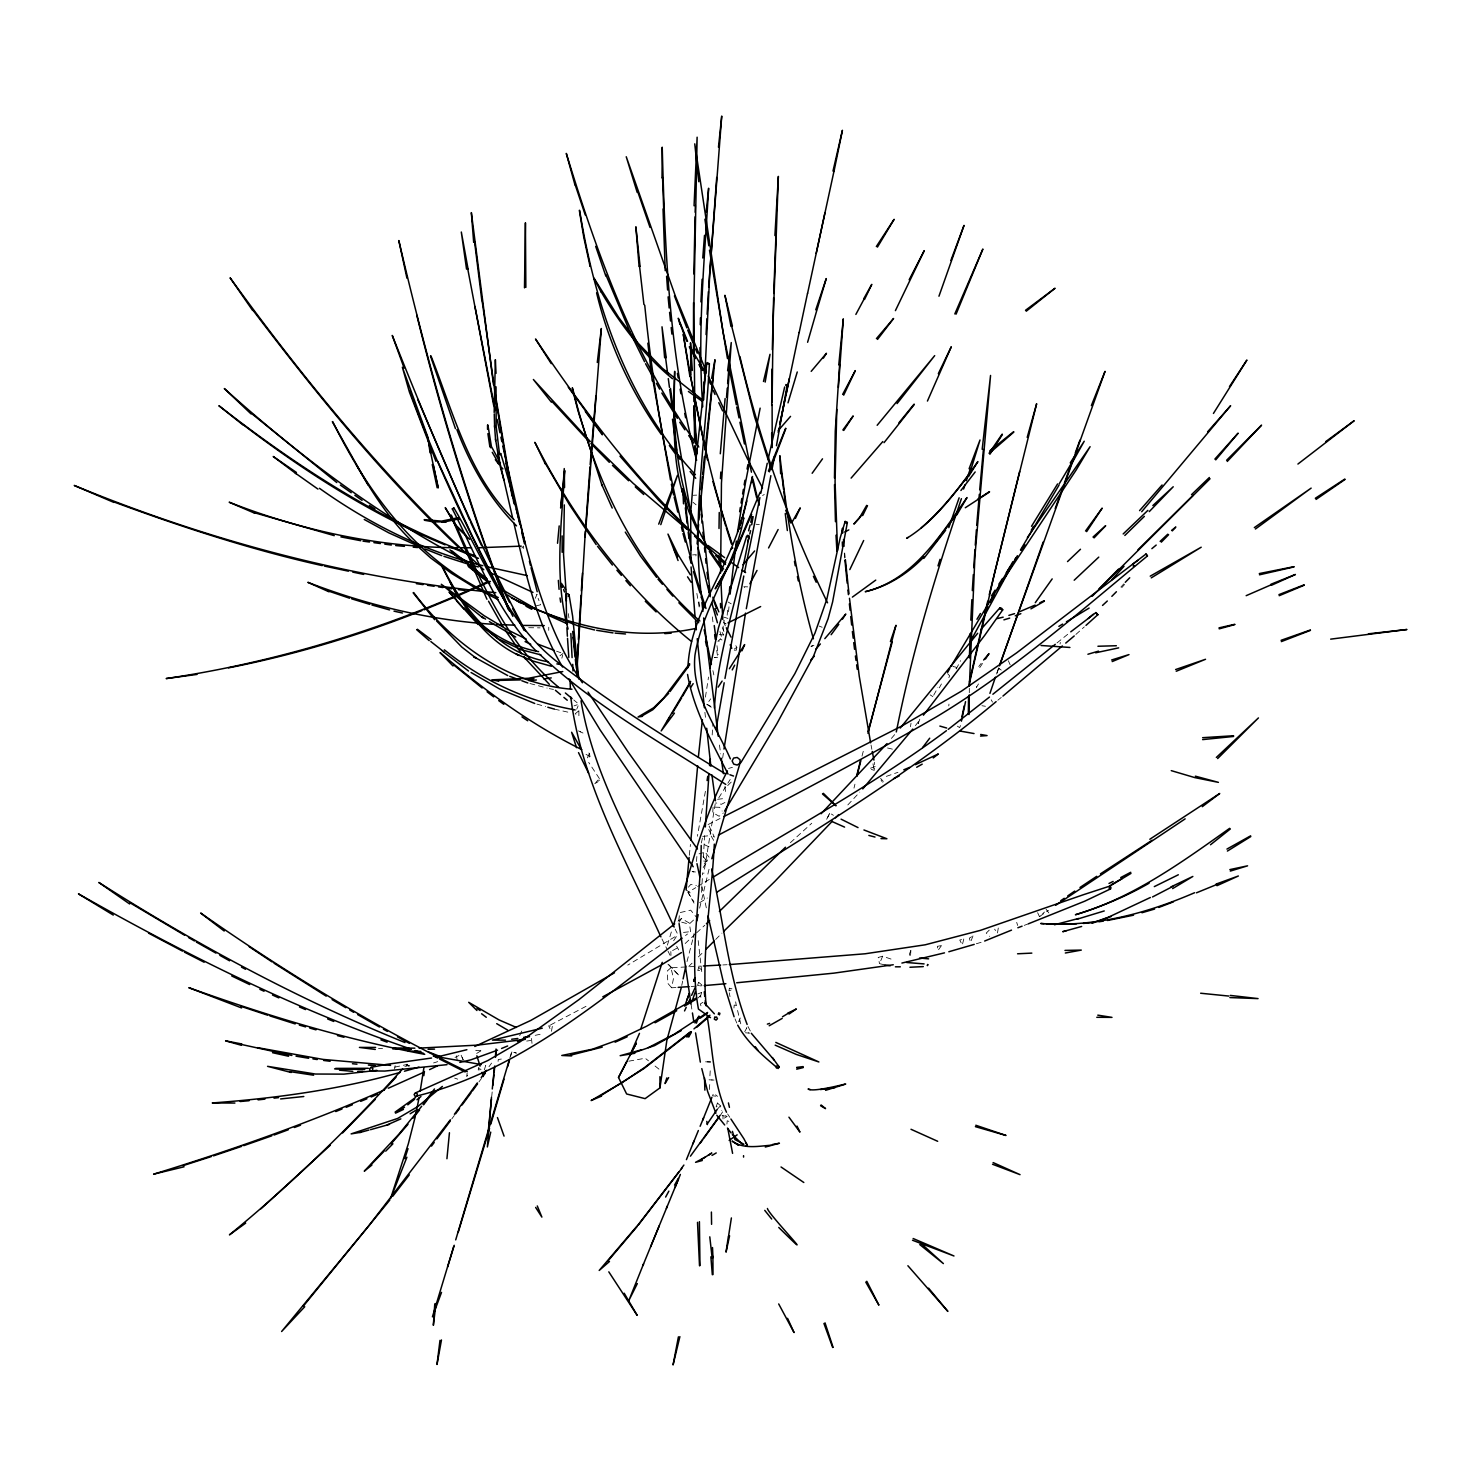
<?xml version="1.0" encoding="UTF-8"?>
<svg xmlns="http://www.w3.org/2000/svg" width="1481" height="1481" viewBox="0 0 1481 1481"><rect width="100%" height="100%" fill="white"/><g stroke="black" fill="none" stroke-linecap="round" stroke-linejoin="round"><path stroke-width="0.75" stroke-dasharray="5 3.75" d="M578.904 710.713L578.886 715.989L575.202 713.786L578.904 710.713L574.702 709.843M969.296 692.719L969.333 688.35M548.729 630.369L548.766 627.222M703.438 857.555L704.53 835.654M701.568 892.321L702.623 872.79M713.064 807.089L712.75 812.643L719.155 816.272L723.394 812.958M709.917 1075.835L710.325 1068.986M712.176 734.965L712.935 723.894M696.496 861.479L696.903 856.166M733.965 1007.987L734.187 1005.136L738.279 1005.506M728.522 611.783L729.133 605.155M709.288 1089.553L709.899 1082.759M727.171 615.226L727.782 608.635M726.912 1124.042L727.227 1120.784L731.059 1122.191M491.692 1096.921L492.247 1091.127M948.784 705.919L948.969 704.086M689.331 855.296L690.442 844.429M498.079 1061.359L498.264 1059.489L501.985 1058.971M467.144 1072.947L466.774 1076.428L469.218 1072.596M1048.844 912.944L1046.104 909.297M705.437 697.107L708.51 677.039M715.212 803.794L703.771 873.605M736.835 647.364L736.427 650.159L732.577 650.178L736.835 647.364L734.817 644.105M722.635 758.179L723.654 751.348M394.575 1069.134L395.112 1065.672M705.4 791.28L697.403 836.247M998.287 928.013L997.416 933.345L994.64 929.161M910.445 726.708L911.037 723.209M675.965 987.512L671.634 987.808L673.522 978.238L670.893 967.796L701.216 966.093M702.401 838.098L701.328 843.244L708.621 846.669L711.583 844.3M681.741 985.439L682.648 981.107M693.127 937.714L694.052 933.53M699.643 908.149L709.047 869.236M1060.007 644.031L1060.377 642.439M561.873 658.193L562.65 655.065M853.982 788.133L854.944 784.19M919.812 719.174L918.22 723.58L919.275 720.655M875.178 766.547L869.125 768.695L874.234 770.361L874.345 762.234M686.999 961.595L692.682 939.824M861.998 756.143L863.627 749.941M509.871 1057.915L511.685 1051.677L516.406 1053.102L511.685 1051.677M510.704 1056.083L511.908 1051.88M667.394 945.137L671.856 930.235M406.534 1065.839L407.034 1064.154L409.441 1067.079M484.287 1069.985L485.749 1065.302L483.084 1066.264M695.829 555.893L696.255 554.653L692.479 554.912M996.88 672.985L998.324 668.857M996.694 674.04L998.842 667.875M948.858 677.706L949.617 675.78L947.47 673.466M960.503 725.542L959.651 727.634L956.578 725.653M884.935 964.89L879.51 963.668L882.639 956.226L892.488 959.558M576.72 709.177L578.127 705.845M519.701 1035.645L522.182 1030.073L521.09 1031.868M535.215 598.343L537.103 594.251L535.289 595.806M589.475 753.348L586.883 758.772L589.956 756.421L589.475 753.348L585.606 751.478M740.296 1018.002L738.612 1021.575L743.147 1021.298M826.657 819.271L829.841 813.088L833.433 815.328M827.453 817.716L829.841 813.088M956.374 668.783L956.115 667.135L952.857 666.543L956.374 668.783L960.54 660.674M939.343 687.832L941.416 683.963M933.696 695.218L937.899 687.536M744.721 1031.683L746.868 1027.758L743.758 1029.165M978.478 683.944L976.442 687.499L976.331 685M679.038 922.404L681.408 918.535L689.313 923.033L690.627 931.623L685.518 935.529M718.748 797.907L725.56 786.874M727.856 783.171L730.207 779.469M720.451 1115.249L722.58 1111.879M703.216 867.551L707.066 861.498L702.957 856.166M673.633 940.768L677.039 935.511L627.777 965.112M979.756 667.616L983.18 662.451M1037.626 912.666L1039.458 916.628L1044.494 912.037M711.232 707.252L706.807 704.253L710.713 698.828M488.989 1066.727L491.581 1063.117M478.9 1081.982L481.51 1078.372M451.742 1118.988L454.315 1115.489M978.756 666.561L981.2 663.284M915.425 725.616L920.738 718.674M521.886 548.026L523.459 546.026L523.663 549.784M688.406 887.193L690.683 884.49L696.403 885.397M891.395 738.427L895.82 733.243M595.788 782.523L597.824 780.191L600.657 780.172L594.77 783.69M1121.765 587.642L1124.634 584.421M717.193 1109.417L720.025 1106.251L721.765 1110.528M1120.895 587.031L1123.82 583.866M704.253 863.645L709.621 857.906L705.16 852.167L699.069 853.834M847.817 804.942L859.776 792.113M698.18 997.972L700.439 995.584L701.753 999.805M715.693 939.472L721.969 933.104M688.832 966.334L692.016 963.205M698.347 956.911L703.123 952.209M727.671 785.596L731.484 781.838M989.289 930.087L986.253 933.086L989.752 936.362M685.166 943.527L694.941 934.381M693.534 920.053L689.091 924.2L678.705 921.349L679.668 912.666L690.683 910.149L696.496 917.294M696.588 932.863L704.771 925.255M790.391 842.689L811.755 823.232M1075.891 634.442L1084.314 626.87M670.893 967.796L667.357 970.888L667.82 983.31L671.634 987.808M822.177 627.278L819.16 626.074M997.824 700.254L1001.249 697.458M1056.99 642.939L1069.041 633.22M678.057 921.201L681.408 918.535M559.929 655.787L563.021 653.491M1039.458 916.628L1048.437 910.352M702.883 1002.304L700.346 1003.97L701.05 1006.099M762.585 495.506L764.289 494.469M724.394 1118.099L727.134 1116.433L722.95 1114.675L723.024 1118.951M699.606 902.707L707.326 898.004M694.034 903.114L688.017 892.358L695.737 887.674M697.662 886.508L709.269 879.473M672.596 950.561L679.631 946.674M585.995 1006.34L547.97 1026.277M717.674 657.268L714.286 657.527L717.674 657.268L716.452 648.252M724.931 802.48L721.395 804.294L715.749 802.869M708.085 824.565L720.025 818.512M455 1057.434L458.906 1055.546M1024.204 925.384L1028.425 923.792M886.323 776.377L897.949 772.323M573.999 705.9L577.22 704.752M433.563 1062.932L437.728 1061.636M813.921 645.42L810.959 646.327L815.198 645.235M976.312 943.767L982.606 941.86M882.639 956.226L878.196 957.467L879.51 963.668M728.559 768.435L732.41 767.362M536.381 605.803L540.602 604.785L538.103 598.305M394.761 1067.135L407.405 1064.395M404.868 1066.394L411.218 1065.043M535.215 1035.33L540.75 1034.164M628.833 1061.174L645.216 1058.23L648.493 1060.822M526.662 1041.069L530.809 1040.477M717.563 799.296L724.32 798.518M683.519 932.419L690.627 931.623M702.753 836.376L710.917 835.562L714.545 841.93M691.201 986.476L702.068 985.735M722.821 964.946L727.134 964.705M693.219 495.283L696.644 495.117M714.027 1080.075L708.473 1079.779L712.176 1079.982M528.698 627.703L540.084 627.87M715.249 807.164L719.636 807.312L722.136 811.07M378.488 1048.344L382.561 1048.529M747.664 586.865L743.869 586.698L746.776 589.531M719.229 634.627L723.672 634.942L723.135 626.056M745.387 1032.775L749.405 1033.146L745.869 1031.591M756.088 524.255L759.29 524.589M715.878 1096.162L712.528 1095.81L713.583 1093.182L717.545 1096.347M695.422 871.994L692.127 871.587L696.274 872.457M703.679 860.998L707.066 861.498M981.959 705.715L985.439 706.289M549.284 688.646L553.487 689.424M722.062 1115.563L725.32 1116.156M554.375 709.103L568.945 712.38M887.545 747.979L892.802 749.238L891.081 747.701M529.957 683.519L547.137 688.073M536.918 704.104L545.637 706.604M578.479 730.892L583.495 733.28L580.163 731.688M723.802 617.133L727.93 618.41M454.667 1078.112L457.703 1079.149M556.56 651.214L560.873 652.732M585.995 754.384L589.956 756.421M706.807 704.253L710.861 706.344M728.208 602.064L731.225 603.859M930.142 694.848L932.808 696.607M686.11 889.896L692.849 894.746M1001.249 670.115L998.361 667.987L1000.712 670.597M693.052 502.318L696.07 504.799M655.046 1066.024L659.952 1069.93M573.795 699.976L577.146 702.79M669.005 964.872L679.316 975.757L665.71 961.872M1010.172 664.821L1008.357 660.767M880.584 778.34L883.176 781.32L882.232 783.579L881.121 780.08M599.398 778.58L588.697 762.382M709.103 826.046L714.434 837.154L711.695 835.34L708.733 829.49M688.017 892.358L693.886 901.744M727.597 1113.934L729.818 1117.322M722.117 632.406L723.672 634.942M676.65 946.229L678.668 949.858M991.196 699.791L992.474 702.124M748.016 1026.555L750.774 1031.905M675.151 929.105L677.187 933.178M661.951 938.954L667.005 949.154M668.024 951.191L670.041 955.264M723.431 622.001L725.357 625.889M735.002 1018.872L736.816 1023.056M722.265 627.518L723.931 631.535M1016.688 922.385L1017.669 925.477M719.951 631.572L721.858 638.163M740.741 1023.815L737.519 1010.227M712.898 670.634L713.861 674.91M701.716 885.823L706.733 909.834M871.032 745.036L871.865 749.349M872.975 763.807L874.234 770.361M729.3 992.825L730.003 996.639M698.976 601.878L699.754 606.155M698.273 602.064L699.421 608.561M735.668 1001.841L736.242 1005.284M696.866 593.4L697.921 599.898M691.035 1004.137L692.108 1010.764M456.481 1055.805L457.296 1060.97M719.451 745.036L720.692 753.885M716.971 645.679L718.174 654.621M701.735 971.61L698.088 939.787M568.371 613.652L568.926 617.873M712.324 616.892L713.157 623.52M724.894 786.541L725.931 795.149M704.9 712.305L705.659 719.137M844.688 552.968L845.151 557.504M531.494 1038.422L532.086 1044.216M844.3 553.431L844.744 558.004M670.837 951.543L670.986 955.375M910.871 950.358L910.463 957.17L909.353 954.245L910.871 950.358M729.355 988.216L728.948 990.9L733.299 989.141L729.355 988.216M478.585 1067.838L478.215 1069.948L482.306 1069.467L478.585 1067.838M552.32 1026.389L551.413 1031.683L548.673 1025.778L552.32 1026.389M963.779 938.991L962.298 945.082L959.762 940.065L963.779 938.991M701.661 992.455L700.346 996.806L697.551 994.029L701.661 992.455M717.433 1103.03L716.138 1106.881L720.84 1106.066L717.433 1103.03M698.643 982.273L697.532 985.42L702.29 985.328L698.643 982.273M698.791 967.519L697.736 970.388L702.346 970.499L698.791 967.519M972.961 935.918L970.573 942.305L969.352 938.158L972.961 935.918M941.472 945.6L937.899 950.58L937.417 946.322L941.472 945.6M720.358 638.94L717.859 641.31L722.487 640.366L720.358 638.94M480.899 1050.807L476.234 1053.713L475.827 1050.288L480.899 1050.807M710.565 1061.97L704.567 1061.784L710.565 1061.97M725.949 623.927L724.265 622.872L723.913 620.169L725.949 623.927M463.146 1059.785L460.869 1054.62L463.146 1059.785"/><path stroke-width="1.5" d="M630.684 1053.917L636.33 1043.124L618.503 1077.446L626.63 1093.978L645.105 1098.643L659.934 1087.906L659.952 1076.668M562.132 552.302L562.151 535.9M772.101 404.406L772.23 447.632M723.617 569.093C677.391 513.777 671.948 440.172 674.688 371.324L673.929 410.866M524.496 287.851L525.422 222.798L525.848 287.388M772.101 402.11L773.138 321.377L778.358 176.387L774.915 235.553M704.512 1077.89L704.882 1090.127M771.712 405.424L772.027 369.102M834.469 478.03L835.265 431.23L839.634 364.233M490.729 1132.132L487.36 1146.96L491.47 1097.273M693.552 302.661L693.478 349.923M765.307 1147.034L779.432 1143.239L772.619 1144.443M776.377 1067.986L776.396 1066.153L778.154 1065.58L779.191 1067.042L778.117 1068.523C763.289 1056.157 747.127 1042.402 737.705 1025.148M968.333 714.027L968.555 696.422M969.037 714.545L969.259 694.904M719.007 528.495L719.248 512.482M694.071 205.785L697.125 137.196L693.793 309.714L695.163 441.505M772.323 349.757L773.619 297.811M1210.495 844.762L1230.322 828.971L1229.6 828.36C1181.523 862.442 1132.743 898.004 1075.41 914.74C1100.994 906.798 1125.875 896.56 1149.108 883.194M693.849 273.985L695.089 216.8M969.389 686.092L974.942 555.93L990.548 375.452L982.181 449.298M564.317 504.891L563.539 554.412L566.538 598.287M695.2 212.301L695.348 205.544M1213.439 413.44L1246.909 360.05L1229.471 386.615M496.024 373.379L495.357 359.679L494.173 412.477M832.692 1347.506L823.936 1323.477M291.22 1072.503L267.561 1066.339L315.453 1074.04L343.87 1074.132L376.896 1070.356M700.254 324.672L700.457 317.841M1330.678 639.144L1406.95 629.499L1368.444 633.812M914.018 404.202L898.874 422.863M703.642 399.944L709.825 272.097L721.728 116.055L718.47 147.211M773.748 293.46L775.933 235.701M703.827 386.319L703.975 382.005M704.29 373.36L704.53 366.862M969.37 657.897L970.277 633.553M113.278 915.073L78.474 893.876C185.051 954.134 294.978 1009.302 410.978 1049.085M776.47 445.688L787.133 385.449L785.948 384.542M836.802 409.385L835.062 481.658L837.561 550.303M690.979 562.65L690.664 513.148L692.793 487.434L706.733 363.752L707.159 362.567L709.38 363.752C705.493 441.819 691.553 519.683 701.642 597.954M701.216 845.466C700.661 899.782 688.776 955.356 698.44 1009.079L710.51 1017.632M1254.333 527.606L1311.148 488.119L1255.407 529.013M700.939 301.883L702.087 279.317M687.925 667.672C690.035 613.153 728.837 569.241 742.074 517.387L743.758 518.128C734.835 566.538 702.716 606.858 694.959 655.287C691.016 693.515 715.897 725.505 730.355 758.883M970.833 620.169L971.869 599.675M442.412 566.26C462.239 607.432 497.542 653.38 548.47 661.822M563.039 487.508L564.242 468.57L564.557 487.545M706.067 334.632L706.881 318.804M707.122 314.287L708.399 291.664M576.794 668.357L578.127 643.92M576.794 673.133L585.328 531.494M706.252 211.894L708.621 188.235C704.623 258.138 697.792 328.116 702.216 398.204M720.469 478.641L720.84 472.05M417.161 1096.014L417.29 1093.848L415.402 1092.941L414.125 1094.533L415.198 1096.421C518.294 1071.281 599.601 1000.638 682.13 938.139M578.386 639.514L581.052 595.343M708.677 287.129L716.711 177.442M581.33 590.9L582.44 573.11M972.314 590.586L973.332 574.572M973.758 567.704L974.961 549.636M560.596 508.039L564.705 470.551C561.799 523.293 553.764 577.127 568.093 629.036M950.858 666.524L997.565 588.383L1076.002 470.236L1090.09 446.688L1027.407 537.492M435.988 1303.447L433.359 1325.291L434.785 1303.817M498.69 681.186L491.803 679.835L528.513 678.261L562.743 671.559M585.791 524.718L589.993 466.848M585.143 537.159L601.342 328.504L597.287 362.493M698.273 528.773L698.588 524.385M698.884 520.016L714.953 359.716L711.676 378.34M838.394 387.393L843.3 318.859L838.783 364.9M697.403 536.363L697.718 531.901M975.276 545.212L976.405 529.717M976.72 525.292L979.33 494.321M560.984 506.391L562.373 488.193M702.772 257.99L704.512 235.331M727.615 370.75L731.262 342.574L721.451 483.158L720.618 573.036M1013.559 431.749L989.845 450.816M590.16 464.645L595.862 396.13M697.125 543.916L697.829 535.326M726.523 397.315L727.264 388.133M727.634 383.542L728.745 369.769M495.524 1055.213L496.042 1049.011M697.662 765.714L690.886 840.079M698.366 757.05L702.401 719.655M495.524 1057.267L496.042 1051.121M725.116 398.537L720.303 453.76M979.7 489.896L983.403 449.409M698.865 516.24L699.439 509.594M699.828 505.169L700.606 496.32M980.533 736.076L987.068 735.576L980.681 734.465M129.625 903.965L98.857 882.472C196.158 944.304 298.033 999.231 404.979 1042.55M705.308 826.953L708.955 774.211M730.114 594.103L736.335 541.065M494.136 1072.688L494.747 1066.005M686.11 889.896L689.109 857.462M709.751 765.566L710.343 759.087M417.383 629.258L431.008 639.533M729.411 591.049L729.818 586.661M742.074 517.387L743.018 518.85L743.758 518.128M446.929 1158.734L449.446 1132.743M492.284 1088.979L494.321 1068.708M557.522 543.268L559.189 525.922M701.235 489.767L702.475 476.66M702.697 474.42L704.401 456.463M1172.619 888.6L1192.853 876.456L1170.99 886.897M491.47 1099.069L488.045 1133.335M705.049 449.872L712.898 378.321M714.434 708.159C717.804 649.196 739.648 593.529 749.09 535.789L747.387 535.363L746.517 536.659L718.452 627.87L709.899 668.153M714.323 844.151C711.676 897.856 701.402 952.357 706.141 1005.84M492.821 1085.332L493.914 1074.799M659.934 1087.906L666.876 1040.236L681.279 987.605M441.468 1339.953L437.006 1364.482L439.987 1340.379M1071.522 463.942L1084.222 441.227L1070.245 462.887M413.643 592.53C450.113 641.31 506.428 684.037 571.962 689.239M845.17 521.442L846.354 523.441L847.373 522.46L845.17 521.442L840.19 537.807L826.805 599.305L814.92 633.239L794.834 673.725L740.759 762.789M423.881 1067.801L420.16 1091.312M254.825 513.259L229.185 502.207C301.865 530.679 379.488 547.359 457.685 547.748M423.825 1075.65L424.436 1071.485M723.987 749.071L745.517 613.115M729.578 1235.802L726.042 1252.148L728.43 1236.043M375.304 1049.455L359.439 1047.419L375.619 1047.419M737.538 532.012L745.443 482.899L760.142 408.127M728.726 1235.024L731.392 1217.937M739.648 511.76L740.333 507.428M707.085 780.561L707.751 776.285M678.057 560.521L667.968 534.067L677.632 553.95L690.442 574.869M716.026 729.152L724.172 682.778M252.622 310.436L230.092 277.817C305.882 382.265 388.244 482.621 483.769 569.759M741.055 503.003L741.833 498.449M742.61 493.914L743.388 489.359M744.165 484.824L744.943 480.27M699.513 1265.755L697.514 1222.343M847.373 522.46L832.6 601.971L828.101 618.706L813.476 656.305L776.97 723.506L724.542 811.125M453.723 1246.428L432.433 1316.85L441.523 1292.376M751.682 524.829L753.144 516.573M746.313 608.691L770.842 475.679M709.51 765.436L710.343 760.901M765.159 382.098L770.009 354.311L763.474 381.469M751.57 482.547L752.478 476.512L742.777 515.943M843.689 395.149L855.296 370.62L842.633 394.427M772.045 469.255L774.47 456.407M747.072 469.051L747.924 464.553M724.968 678.483L743.795 576.016M679.89 1336.64L673.059 1364.945L678.428 1336.825M789.04 1014.059L796.352 1008.95L787.948 1013.078M1229.878 997.565L1258.054 998.601L1230.304 995.417M415.735 1114.619L419.012 1097.939M744.647 571.666L759.901 497.56M896.301 731.947C911.944 652.64 935.437 575.165 961.41 498.69M1270.939 584.255L1295.394 574.48L1271.401 585.31M779.821 423.918L784.782 400.166M778.173 432.322L779.062 428.046M779.95 423.751L799.129 332.447M785.708 395.816L789.354 378.451M961.41 721.191L965.538 701.661M760.827 493.247L767.251 463.22M683.111 978.941L685.851 965.945M961.965 716.674L964.298 705.715M969.129 684.666L994.825 572.11L1036.644 403.721L1027.203 437.376M799.185 332.54L807.552 293.182M833.988 171.389L842.411 130.291L832.988 171.093M969.352 682L987.697 601.267M807.589 293.368L824.954 212.746M768.176 458.962L784.671 386.948M833.988 171.222L816.198 253.399M328.93 591.789L307.863 582.329C367.603 605.396 430.545 620.502 494.543 624.39M696.81 920.941L698.18 914.647M1095.94 612.579L1097.773 614.763L1095.94 612.579L1070.763 631.832M775.174 1045.16L796.26 1054.398L818.882 1061.97L775.822 1042.402M296.163 473.753L273.207 456.481L296.441 472.476M956.819 514.888L967 497.56C940.509 535.326 913.277 579.96 865.237 591.697C887.971 586.42 908.297 573.369 924.255 556.523M795.39 518.443L800.24 507.89L792.354 521.627M415.217 1116.822L408.33 1143.795L390.595 1198.536L406.905 1157.216M785.856 428.509L769.324 471.865M989.252 594.677L1019.631 471.495M746.868 500.93L742.759 517.184M749.793 534.049L750.608 530.698M713.009 1274.549L712.898 1256.314M856.907 776.303L860.905 760.29M856.74 775.637L860.368 761.215M752.2 516.628L750.737 522.238M867.94 733.28L895.968 625.297L890.414 641.551M868.125 731.54L892.247 641.884M750.164 524.922L748.571 530.809M711.806 858.739L740.056 763.085L740.037 759.716L737.205 757.457L733.669 758.031L732.114 760.975L733.706 764.103L737.223 765.048L740.056 763.085M880.991 838.598L886.897 838.746L863.941 829.971M430.971 355.903L430.971 355.903C453.408 412.884 468.736 475.808 514.24 519.905M975.405 1126.652L1006.025 1135.464L975.794 1125.245M509.279 1060.007L455.704 1239.893M807.608 342.278L816.734 310.603M719.414 1014.911L719.896 1013.245M507.65 1066.579L509.483 1060.266M504.003 1079.168L490.822 1124.079M747.849 541.657L749.016 537.622M712.139 1257.906L709.788 1236.839M640.755 1029.036L662.248 962.354M489.545 1128.374L458.166 1232.451M1345.007 479.474L1316.035 499.43M816.994 309.77L826.25 278.576L815.753 309.844M788.003 402.851L797.259 371.972M447.632 1266.921L454.223 1245.28M361.29 1132.206L351.127 1133.891L397.63 1118.451L417.679 1106.64L442.375 1086.425M1028.425 923.792L1084.703 901.207L1110.528 888.915L1110.972 887.471L1109.898 886.082L1083.314 894.746L980.348 930.383L925.199 944.804L865.089 953.783L729.281 964.594M937.991 565.872L940.065 559.281M970.944 469.477L980.015 439.987L969.111 468.755M668.653 1077.631L665.043 1083.555L666.82 1077.927M673.17 926.143C689.646 873.809 701.975 819.974 727.449 770.916M404.757 1158.697L408.016 1148.645M658.712 524.144L677.446 475.382L660.785 524.644M740.167 525.607L741.463 521.664M241.403 1045.29L225.593 1040.847L241.829 1043.975M963.594 489.045L964.964 484.898M966.334 480.77L970.462 468.366M741.5 520.275L739.019 527.217L740.611 528.236L738.945 528.976M692.497 999.99L695.367 991.659M950.876 260.471L964.02 225.39L938.954 296.219M948.803 527.606L959.133 497.801M1002.396 434.507L989.882 454.278M989.937 693.386L995.417 677.206M999.768 664.71L1105.03 371.361L1091.367 405.59M999.545 665.821L1043.198 541.972M718.248 1014.337L718.822 1012.726M992.529 1164.251L1020.039 1174.655L993.14 1162.585M1171.267 770.638L1194.852 777.618L1218.4 782.357L1195.371 776.174M1055.213 508.52L1062.118 489.322M1064.432 482.917L1072.17 461.554M912.5 1240.245L953.986 1255.981L913.148 1238.523M679.946 324.32L678.279 318.23L687.554 341.352M685.555 1003.711L689.424 993.196L686.962 999.823M1075.28 453.001L1079.945 440.172M450.335 1119.803L368.75 1225.805L281.612 1331.512L304.734 1306.742M694.774 978.256L693.663 981.218L695.015 977.645M483.139 618.077L441.282 584.255L484.046 615.652L507.65 629.869L526.144 638.977M637.33 1283.564L628.907 1300.392L643.569 1263.885M768.417 471.051L785.615 428.305M760.16 492.21L730.725 561.762L715.23 588.827L730.263 563.65L751.645 514.37M113.889 502.429L74.235 485.453C208.765 540.732 350.83 578.793 495.802 592.678M1216.975 885.675L1238.375 875.993L1216.068 884.101M690.627 681.371L661.174 730.911L674.429 713.101M954.819 313.935L982.884 249.03L956.078 314.139M702.66 1120.247L711.917 1097.273M332.688 421.604L332.688 421.604C368.899 494.969 420.474 565.02 498.282 597.546M686.425 1159.642L693.978 1141.129M642.902 1265.533L659.23 1225.787M680.371 1174.452L666.413 1208.403M675.04 1187.521L678.52 1179.006M650.603 1246.78L667.357 1206.052M692.941 1143.739L698.366 1130.521M700.124 1126.282L703.623 1117.785M696.385 1023.13L698.958 1016.096L694.922 1022.927M938.325 373.693L951.283 346.776L927.439 401.055M741.962 650.825L744.665 644.587L729.374 668.727M629.74 1055.712L639.477 1033.368M421.696 1106.233L398.963 1134.131L364.27 1171.175L371.898 1165.066M687.999 1003.507L689.757 999.601M691.59 995.362L695.052 987.827M1096.792 1017.299L1111.99 1017.373L1097.791 1015.151M909.149 279.816L924.237 250.659L895.413 310.64M684.537 1010.931L686.203 1007.339M867.496 505.65L862.664 515.573M689.609 663.655L663.858 697.755L653.713 707.733L638.052 717.008L642.513 716.323M849.816 569.611L863.664 540.509M241.588 1007.932L188.828 987.679C265.858 1015.17 344.221 1039.273 424.732 1054.342M551.321 402.11L533.382 379.488L590.308 441.542M864.515 299.458L871.791 284.371L863.645 298.94M732.225 669.912L734.669 665.173M969.888 642.421L1016.059 557.708M768.565 547.951L778.117 529.532M618.503 1077.446L626.796 1061.544M1145.998 554.005L1147.423 555.967L1145.998 554.005L1016.632 652.862L961.428 691.164L902.114 725.857L724.005 816.494M576.535 747.701L571.629 732.262L581.422 749.553M855.87 314.416L863.793 299.606M749.849 583.81L757.013 570.444M947.636 672.355L949.728 668.505M451.316 515.184L451.316 515.184C479.659 576.627 504.706 643.124 558.744 687.314M866.7 505.373L859.276 518.257L853.871 524.07L862.349 514.37M665.635 1197.074L668.857 1191.131M984.532 612.356L987.753 606.414M989.919 602.452L994.232 594.51M500.689 453.593L500.06 454.778L498.134 453.667L500.689 453.593C525.126 530.976 535.437 614.337 582.403 682.778M690.127 683.074L682.778 695.94M674.558 1185.152L678.261 1178.469M997.491 588.716L1012.874 561.688M487.897 425.047L491.433 446.596L500.411 463.035M731.003 326.449L724.931 295.274L732.41 326.116M402.573 1069.004C348.757 1128.189 291.387 1184.189 229.444 1234.858L245.679 1223.121M985.457 658.989L988.993 653.621L983.643 660.008M453.001 665.969L440.042 652.584C483.676 689.776 530.198 724.116 581.737 749.59M1020.483 549.951L1059.008 485.157M689.368 1035.737L691.386 1032.331M1031.239 530.291L1033.59 526.31M1059.156 483.935L1071.652 462.887M1044.364 601.175L1030.924 608.858M681.704 697.755L672.467 712.972M976.96 619.28L980.422 613.523M877.455 247.086L894.117 219.318L876.345 246.531M820.585 1105.733L825.546 1108.621L821.048 1104.937M242.81 424.806L218.892 405.701C297.311 466.793 381.617 521.775 475.531 555.93M1057.564 483.954L1031.517 526.292M536.437 651.251C496.653 611.875 477.548 557.763 452.316 508.909L453.964 508.057C485.231 560.929 506.502 621.853 556.319 661.155C609.783 702.92 667.635 738.778 725.56 773.952M991.418 595.954L995.102 590.086M639.107 266.469L635.867 226.797L640.07 266.339M666.617 722.265L669.542 717.637M690.794 687.332L693.164 683.63M998.823 584.255L1002.563 578.497M1006.302 572.74L1010.042 566.964M843.744 430.453L853.186 415.957L842.856 430.008M842.467 619.132L845.799 614.041L824.824 638.644M968.555 476.53L977.886 461.572C961.206 485.361 943.286 508.761 921.256 527.884M662.026 177.961L662.229 147.193C665.043 252.251 669.264 358.254 696.607 460.332M718.155 687.11L722.099 681.112M1086.647 531.623L1102.179 508.131L1085.536 531.013M678.668 1172.193L638.774 1224.009L599.194 1270.457L609.487 1261.497M1015.003 559.374L1017.466 555.708M1021.15 550.21L1024.833 544.712M1234.784 624.593L1219.215 628.851M687.906 1034.571L688.535 1033.645L686.332 1036.589L688.85 1036.941L688.702 1033.497M989.049 453.334L1002.119 434.174M707.14 1124.135L717.193 1109.417M686.332 1036.589L687.147 1035.423M1064.969 950.413L1081.297 950.099L1065.339 953.005M568.093 596.158L569.056 594.77L567.778 593.64L566.038 594.325L566.705 623.575M689.702 664.747L670.004 691.627M435.932 461.276L409.385 391.965L402.369 367.232L428.379 438.524M980.626 629.795L999.934 607.784L1001.619 608.284L1002.73 609.82L984.606 635.479L923.404 715.193M823.362 358.124L826.454 353.274L811.199 371.342M1035.293 602.674L1052.176 578.904M812.143 473.272L822.51 458.832M477.345 1082.907L454.408 1114.286M481.232 1077.52L486.397 1070.319M472.383 1090.997L477.585 1083.796M482.806 1076.576L485.416 1072.966M720.044 1115.397L690.424 1156.161M703.993 1138.019L719.174 1117.007M434.488 1088.942L423.048 1104.437M838.801 624.316L831.137 634.701M700.087 1143.351L702.679 1139.796M1293.95 566.945L1259.479 574.813M919.775 1244.577L943.378 1263.589L920.775 1243.188M384.097 1090.072C309.103 1122.839 231.814 1150.145 153.617 1174.174L184.088 1166.787M433.026 1092.163L423.585 1104.789M681.279 1168.639L683.889 1165.066M681.926 1168.139L638.367 1224.972M455.611 1113.749L459.48 1108.491M462.053 1104.993L471.088 1092.756M957.078 513.759L934.955 543.101M1227.249 461.461L1261.571 425.14L1226.601 460.276M431.489 1146.109L434.192 1142.499M436.895 1138.889L450.391 1120.802M1304.187 585.236L1279.232 595.695M914.314 404.461L884.046 442.652M922.626 747.516L929.716 738.186M745.98 1146.294L747.109 1144.794L743.851 1138.685L730.911 1119.007M877.511 339.408L893.58 318.471L876.437 338.612M945.637 530.235L923.811 558.411M912.777 729.096L862.775 788.91M877.159 425.288L934.696 355.625L897.079 403.591M960.91 490.489L975.183 471.958M392.632 1196.389L409.274 1174.914M968.389 475.623C950.358 498.819 932.049 522.737 906.65 538.362L908.057 537.418M251.029 413.902L224.297 388.54C298.403 455.037 378.21 515.943 467.126 561.392L471.236 563.409M413.032 1118.192L419.586 1109.954M389.855 1199.98L303.272 1306.223M1207.589 431.841L1230.637 405.701L1141.703 511.723M977.682 633.276L900.244 728.06M407.997 1124.301L391.077 1143.832M637.071 1226.583L607.673 1261.331M842.874 532.827L842.467 528.347L841.986 532.956M690.516 1031.757L644.605 1067.523L621.909 1082.759L591.123 1100.55L601.545 1096.088M476.938 1010.505L468.699 1002.304L499.06 1019.928L516.314 1027.425M1202.276 806.682L1219.733 793.483L1149.811 839.264M488.823 581.126C386.522 628.61 277.762 661.988 166.168 678.576L196.992 674.429M1215.734 459.869L1238.135 433.155L1214.846 459.11M742.944 564.779L754.644 550.969M886.971 743.61L821.103 813.754M882.806 441.56L851.112 478.104M668.727 693.256L652.788 709.732L641.143 716.415M778.321 430.416L790.539 416.383M815.883 649.122L820.381 643.957M1139.574 510.63L1162.085 484.99M825.602 1090.312C876.622 1074.521 815.142 1094.07 808.089 1089.035L810.255 1089.535M664.636 357.754L662.007 326.801L666.228 357.661M810.662 660.248L814.198 656.268M1172.304 530.901L1175.821 526.995L1171.582 530.402M224.186 931.012L200.657 913.037C285.518 972.314 374.008 1026.518 467.256 1071.615M1111.768 579.812L1124.005 566.297M396.056 1077.187L384.116 1090.016M907.89 1265.737L947.877 1311.407L928.587 1288.155M430.082 452.834L428.453 440.894L430.86 452.89M375.285 1099.346L342.574 1132.946M1094.052 537.899L1105.678 525.718L1093.015 537.048M384.134 1151.163L370.639 1165.084M832.433 821.085L774.841 881.38L723.543 931.512M835.525 817.845L838.616 814.624M1168.602 534.715L1161.289 542.176M1149.256 511.611L1173.23 486.768L1152.847 505.558M1092.089 596.343L1210.051 478.733M1310.444 630.369L1281.343 641.606M601.082 291.998L593.974 278.169L618.595 317.323L638.367 343.462L662.34 368.251L701.975 399.481M1125.282 582.292L1129.725 577.775M385.708 1151.144L392.928 1143.795M706.252 949.025L714.12 941.064M1216.345 757.457L1258.443 717.915L1217.641 758.55M1098.921 588.92L1118.618 569.056M1111.842 596.343L1116.415 591.734M989.53 491.97L965.297 507.742M719.377 911.426L785.467 847.243M1137.852 549.895L1193.149 495.283M1124.82 535.474L1144.369 516.369M330.3 1145.202L260.934 1208.811M1191.502 494.673L1209.366 477.493M572.573 388.059L572.573 388.059C593.77 475.068 630.869 561.077 699.847 621.002M1123.172 533.956L1147.886 510.371M1067.523 561.595L1080.482 549.247M1160.141 541.38L1167.806 534.178M608.802 1271.846L637.182 1315.35L624.186 1293.209M431.545 1058.026L386.245 1064.432L371.102 1067.338L369.528 1068.819L370.324 1070.93L384.819 1071.059L447.04 1064.654M1074.188 580.219L1098.772 557.115M641.532 1049.807L620.15 1055.694L634.868 1053.287M637.2 192.419L626.241 156.745L675.373 296.07L706.456 371.935M706.418 923.737L709.695 920.701M1102.53 605.433L1107.307 601.008M535.641 1207.422L541.879 1217.104L537.27 1205.941M1085.999 625.371L1097.773 614.763M551.247 363.641L535.511 339.001C590.234 420.363 650.418 499.134 725.727 562.669M415.661 1097.402L395.057 1112.138M990.845 451.983L1013.837 432.082M709.936 1015.207L693.978 1028.888M1002.952 696.051L1062.358 645.938M696.588 1027.407L709.066 1016.669M1233.58 736.464L1202.628 739.611M1147.423 555.967C1079.371 612.097 1012.745 670.8 936.992 716.526C865.274 758.124 791.706 796.445 718.415 835.117M1250.779 836.561L1227.397 851.075M689.942 376.6L683.278 334.262C695.237 405.128 708.955 475.975 732.243 544.138M696.57 997.916L646.531 1026.259L617.225 1040.236L592.548 1049.177L561.78 1055.472L571.685 1055.916M414.606 1099.235L407.793 1104.845M1088.183 618.54L1093.2 614.282M788.929 1117.174L799.944 1132.113L797 1126.078M1065.746 643.087L1074.225 635.96M1151.885 548.655L1156.198 545.064M527.477 606.007L511.945 598.009C568.574 626.556 632.72 641.606 695.811 628.444M691.331 1031.739L643.717 1068.708L600.601 1095.829M989.475 697.051L948.247 729.374M992.881 694.237L1055.268 644.328M545.397 464.108L534.882 442.319C573.591 518.091 624.982 587.957 691.571 641.532M996.121 701.642C909.575 774.211 812.329 832.155 716.989 892.117M478.085 624.538L449.113 592.122L456.444 599.712M416.957 1099.754L420.956 1096.532M674.688 923.848L579.145 999.471L520.368 1041.624L487.878 1060.526L415.402 1092.941M1325.754 441.579L1354.189 420.715L1297.911 464.053M822.492 793.964L836.025 805.794L823.325 793.316M1026.222 311.232L1055.046 288.24L1025.518 310.288M865.756 1282.083L878.899 1305.15L866.792 1281.287M1137.815 560.336L1132.595 564.261L1134.427 565.983L1133.261 566.26M579.645 210.45L579.645 210.45C595.14 306.474 627.759 402.443 695.404 474.716M400.203 1072.374C338.927 1089.701 275.633 1098.31 212.246 1102.956L234.905 1103.049M852.371 597.121L875.752 580.108M946.452 730.688C872.642 785.578 791.465 829.249 713.12 877.141M778.765 1227.453C825.787 1273.975 767.325 1213.161 767.454 1208.477M729.152 1140.407L737.149 1134.835M406.942 278.206L398.815 240.551C428.176 366.159 462.961 490.692 509.52 611.098M707.603 1012.449L674.114 1034.312L648.345 1047.622M1055.62 905.335L1185.152 818.863M705.289 1157.124L695.57 1162.326L702.29 1160.512M700.18 1018.169L707.344 1013.226M1060.748 900.707L1064.247 898.301M1067.745 895.894L1074.743 891.081M404.498 1107.214L396.704 1111.916M1079.982 887.471L1096.718 876.326M780.635 473.809L779.858 455.704C787.059 517.387 796.445 578.978 813.421 638.829M1100.42 873.864L1152.051 840.264M977.627 499.338L989.438 491.636M1315.332 498.264L1344.767 479.085M1130.984 873.401L1109.676 886.175M933.252 757.939L938.362 753.94L915.369 764.696M708.307 1155.273L711.824 1153.033L700.846 1159.808M1150.219 576.165L1201.202 547.211L1151.255 577.868M778.691 1303.946L794.057 1332.567L787.54 1318.331M681.427 952.579L660.693 965.353L602.786 996.824M681.241 1030.591L654.583 1045.605L633.498 1052.843M410.126 1113.786L416.864 1109.695M782.505 1016.762L789.317 1012.634M1058.859 626.37L1062.636 624.075M1066.431 621.798L1089.109 608.08M684.555 1006.117L696.237 999.138M574.98 184.921L566.297 153.413C597.769 256.287 634.868 359.291 698.81 447.003M782.19 1018.41L769.194 1025.778M1111.231 884.786L1122.302 878.4M709.38 363.752L706.733 363.752M712.028 1155.402L716.23 1152.94M614.522 972.776L530.809 1020.428L474.79 1046.475M676.706 1010.745L655.083 1022.779M916.683 767.251L922.2 764.159M1226.934 849.076L1250.612 835.858M731.373 548.766L732.743 548.026M1130.725 872.29L1120.71 877.567M1109.898 886.082L1109.176 888.415L1110.528 888.915M403.461 1109.417L395.501 1113.157M1152.533 896.949L1172.841 886.416M473.679 242.329L471.347 212.616L493.506 384.764M400.851 1118.877L387.263 1124.857M844.781 531.957L848.835 529.883M727.986 622.89L760.642 606.562M517.48 1041.569L528.921 1035.867M893.617 778.654L899.374 775.803M1108.991 883.472L1113.138 881.436M1154.31 886.619L1178.339 874.771M1150.367 897.505L1108.491 917.183L1092.015 923.089M429.564 1069.634L437.395 1065.876M1039.792 602.823L1044.198 600.749M1002.73 609.82L999.99 609.024L999.934 607.784M423.418 1072.429L388.3 1088.239M404.146 368.084L392.261 335.447C432.285 435.84 474.031 535.844 525.533 631.017M615.078 1042.198L627.166 1036.811M457.166 596.14L490.433 581.459M1035.071 605.1L1020.094 611.505M1246.169 595.677L1270.791 584.958M371.157 1096.977L377.507 1094.237M466.552 269.172L461.313 232.017L468.07 269.079M903.762 769.824L909.593 767.362M423.992 609.839L455.093 596.991M497.542 1050.159L470.977 1059.804L459.813 1062.432M501.578 1048.474L507.631 1045.975M984.661 941.027L1011.504 930.124M335.798 1111.546L342.018 1108.991M346.184 1107.288L352.404 1104.752M360.698 1101.346L366.936 1098.791M1196.444 892.821L1217.586 884.176M1278.936 594.621L1304.095 584.847M1176.247 671.245L1205.534 659.286L1175.599 669.56M1194.593 892.728C1146.257 913.647 1093.811 927.458 1040.754 923.478L1044.031 923.755M1015.244 615.837L1020.853 613.689M1158.771 907.446L1173.415 901.855M421.863 610.635C359.272 635.405 294.571 654.843 228.518 667.875M1112.194 661.563L1128.985 654.602L1111.602 659.989M1017.854 927.754L1022.075 926.18M273.985 1135.057L288.277 1129.762M294.404 1127.485L300.513 1125.208M1097.014 921.608L1111.213 916.48M1281.065 640.31L1310.37 629.999M243.773 1145.646L271.838 1135.816M749.275 537.325L746.517 536.659M213.505 1155.865L241.607 1146.368M767.362 1024.13L769.657 1023.371M803.22 1067.579L796.704 1069.189M183.033 1165.658L211.32 1156.568M690.886 374.915L690.535 342.814L692.312 370.435M602.23 1047.141L570.129 1055.287M1003.896 619.854L1009.69 618.095M1008.876 615.374L1014.541 613.652M1230.304 871.087L1247.576 865.83L1229.841 869.606M1077.168 919.183L1104.252 910.945M974.22 944.397L948.821 951.746M1087.906 654.25L1098.513 651.14M1141.962 912.74L1154.588 909.056M542.268 1028.166L492.47 1040.125L505.484 1040.143M370.546 1129.67L389.484 1124.357M404.443 1071.226L418.993 1067.135M466.885 1049.714L436.043 1057.212M1081.648 926.458L1062.747 931.679L1066.079 930.846M359.864 1132.521L368.954 1130.022M457.573 519.183L444.689 521.849L433.637 521.886M1054.472 924.755L1078.668 918.442M944.489 952.857L901.91 963.057M997.268 618.577L1003.174 617.151M803.183 1066.598L796.667 1067.394M1219.011 627.87L1234.728 624.297M1133.539 915.184L1107.492 920.497M1095.662 652.788L1118.673 647.863M1293.913 566.668L1259.294 573.573M835.136 1087.535L820.437 1089.553M893.265 964.76L833.859 973.147L736.686 982.773M797.315 1068.171L799.721 1067.782M525.348 1039.366L477.271 1045.142L419.067 1048.122M1094.44 922.422L1083.296 923.441M1098.791 921.793L1103.141 921.145M543.842 678.909L551.247 677.891M698.81 181.719L694.756 143.842L723.006 331.8L751.441 472.198M528.199 679.279L533.956 678.594M511.648 1039.236L517.85 1038.496M523.756 1037.311L529.532 1036.644M771.305 1145.202C758.346 1146.183 743.388 1149.33 732.095 1141.073L738.612 1145.202L736.224 1143.702M258.083 1099.865L264.914 1099.124M274.022 1098.143L278.576 1097.643M280.612 1098.939L303.79 1096.495M240.144 1101.512L249.086 1100.716M704.234 985.587L725.875 983.717M370.324 1070.93L372.379 1070.763L372.86 1068.542L371.102 1067.338M923.292 966.593L909.945 967.26M528.661 680.557L536.363 680.001M664.784 633.609L671.226 633.165M368.269 1068.301L335.595 1068.393M678.15 987.364L689.017 986.624M1202.628 737.686L1233.58 735.742M364.752 1069.541L334.595 1068.875M1076.502 923.811L1046.16 923.811M703.382 965.982L720.655 965.057M521.238 546.137L478.456 547.766M441.949 522.293L446.003 522.108M1017.577 953.783L1031.831 953.116M520.442 679.909L498.245 680.408M1097.939 646.253L1116.341 645.735M428.046 1049.27L434.544 1049.122M414.865 1048.159L394.15 1047.956M459.98 547.748L471.532 547.766M895.394 966.815L900.337 966.815M357.661 1071.429L362.826 1071.448M411.311 1049.288L392.78 1048.918M521.553 625.426L544.249 625.593M408.275 1051.029L420.863 1051.417M785.911 385.412L787.133 385.449M496.801 624.482L514.814 625.167M924.088 963.909L906.687 962.502M390.577 1065.376L323.08 1059.415L257.398 1047.622M1041.05 645.494L1069.911 647.456M352.811 1071.355L339.538 1070.189M368.38 1065.08L375.23 1065.617M615.096 633.09L625.537 633.979M395.686 545.545L404.443 546.359M413.199 547.155L417.568 547.563M919.534 958.003L928.624 958.855M1200.647 993.233L1228.823 996.065M352.441 1063.728L356.977 1064.191M458.37 589.66L464.923 590.419M323.636 1060.452L330.152 1061.266M313.62 1075.206L289.721 1071.578M362.993 541.139L369.528 542.027M373.878 542.638L380.413 543.546M384.782 544.138L391.317 545.045M416.402 583.681L423.048 584.643M427.472 585.291L434.1 586.254M438.524 586.902L442.949 587.55M447.355 588.198L451.779 588.846M308.659 1058.267L296.033 1056.175M312.917 1058.915L317.193 1059.544M424.418 520.257L434.562 522.053M596.676 630.314L613.004 632.905M974.035 733.558L960.447 731.114M481.325 1064.58L433.285 1056.027M884.935 964.89L890.192 965.797M424.232 519.627L441.542 521.127L458.481 517.665L459.203 519.535M291.868 1055.453L240.848 1044.346M556.856 663.895L561.206 664.654M340.889 536.9L360.79 540.713M527.255 575.628L487.027 566.779M538.621 651.64C509.464 646.382 483.38 629.795 463.886 607.784M574.702 709.843C526.94 701.402 481.954 680.353 444.337 649.807M324.376 566.075L348.368 571.166M352.719 572.092L363.641 574.406M540.88 654.898L518.406 648.956M393.983 611.153L402.48 613.023M272.523 1052.695L288.554 1056.231M322.192 565.612C251.178 549.729 181.922 527.051 113.704 501.874M594.64 629.999L577.349 625.611L528.55 606.432M334.262 535.641L254.01 512.611M482.843 565.705C423.751 551.265 368.843 523.459 319.452 488.304M337.427 1035.589L343.962 1037.274M469.977 564.742L478.363 566.908M868.847 835.432L875.012 837.043M371.898 604.989L389.577 609.913M551.321 666.228L532.771 660.989L516.277 654.047L519.035 655.454C487.582 640.792 466.941 611.912 450.317 582.588M939.861 726.079L946.674 728.023M547.822 707.233L554.375 709.103M299.347 1025.111L305.586 1026.888M309.751 1028.073L316.008 1029.85M351.682 598.842L369.861 604.378M269.912 1015.91L295.182 1023.926M443.911 556.319L467.811 564.039M240.922 1006.34L267.802 1015.244M328.023 590.9L349.664 598.231M415.18 1050.529L423.603 1053.398M729.874 774.748L733.521 776.025M554.412 650.455L537.788 644.105M743.851 1144.221L734.909 1139.537L732.41 1131.354M509.742 676.336L515.758 678.539M521.793 680.742L527.81 682.963M534.734 703.475L499.449 688.906L471.051 672.504M380.895 1039.847L387.096 1042.161M844.596 827.12L832.655 821.807M428.416 1051.899L441.319 1056.971M449.15 546.637L478.493 558.374M420.697 547.23L388.818 532.864L364.27 519.479M424.917 548.914L441.745 555.616M327.653 1018.984L333.762 1021.446M567.612 623.964L548.229 615.281M520.849 649.604L498.671 638.94L479.714 625.019M299.477 1006.987L305.512 1009.561M445.078 544.841C372.027 514.814 305.197 471.958 242.551 424.232M532.975 592.4L489.693 572.481M911 1129.281L937.677 1141.296M259.86 989.327L264.062 991.233M272.485 995.028L278.798 997.879M858.036 827.601L841.078 819.16M525.089 641.588L530.772 644.291M231.777 975.998L249.678 984.569M507.742 675.595L473.735 656.731L476.382 658.397L461.739 647.012L436.525 620.872M439.616 1059.063L465.164 1071.948M538.232 610.339L502.67 589.901M184.477 952.153L204.119 962.224M476.845 588.697L498.097 599.62M433.618 1055.99L437.654 1058.082M241.514 967.149L245.494 969.259M148.563 933.16L182.478 951.098M526.014 606.21L531.809 609.302M515.721 637.034L489.378 621.65M383.449 1029.221L387.448 1031.405M397.445 1036.848L409.459 1043.383M196.418 942.101L215.93 953.116M219.817 955.319L229.574 960.817M357.624 1014.578L379.451 1026.999M184.533 935.196L129.736 902.632M188.494 937.492L194.437 940.953M496.709 1023.667L507.705 1030.128M332.096 999.601L345.814 1007.691M349.738 1010.005L353.644 1012.301M516.61 600.638L520.368 602.86M474.92 587.698L451.575 573.406L430.73 558.004L412.273 541.491L413.514 542.712C390.021 520.386 372.527 493.025 356.44 465.108M326.209 996.139L274.004 963.187M725.783 784.43C662.359 743.332 594.992 706.4 539.658 654.306M507.631 595.029L512.852 598.417M369.343 505.391L374.915 508.983M481.825 616.633L485.601 619.132M476.975 1008.431L480.103 1010.523M249.215 946.729L272.097 961.928M521.96 716.897L527.717 720.766M781.042 1166.991L803.813 1182.486M340.408 485.102L351.238 492.729M354.848 495.283L362.067 500.356M295.293 473.087L317.952 489.1M688.406 391.465L702.235 401.314M731.595 562.595L738.593 567.575M742.092 570.074L745.591 572.573M498.708 700.624L503.836 704.308M708.066 545.508L724.598 557.596M481.603 1013.763L486.286 1017.28M468.533 671.023L442.338 651.011M487.082 691.794L493.691 696.866M487.175 578.96L451.872 550.821M336.798 482.547L250.844 412.903M478.252 573.85L487.175 580.848M686.573 528.995L632.924 483.121L591.845 443.152M697.181 537.344L700.698 540.139M489.804 583.662L468.422 566.538M430.823 641.551L444.152 652.066M482.121 687.999L453.63 664.876M742.61 1144.443L732.336 1134.613M467.737 565.39L476.512 572.444M465.96 535.252L455.315 524.552L445.244 507.631L456.055 526.181L469.662 539.38M457.481 556.856L462.609 561.132M565.372 692.978L572.11 698.588M555.449 690.331L560.521 694.57M563.891 697.403L567.26 700.235M452.316 508.909L453.964 508.057M416.679 629.684L429.212 640.607M672.448 378.71C643.18 354.514 619.965 323.987 600.879 291.35M714.36 1013.819L704.512 1003.1M635.256 486.897L643.754 494.524M710.75 551.173L694.533 536.122M715.656 555.616L725.505 564.465M656.12 611.931L645.29 601.267M612.486 465.404L628.629 480.77M688.11 529.976L658.601 500.208L619.984 456.185M449.909 549.84L458.018 557.726M549.34 684.333L523.534 656.638L525.681 659.23M458.37 547.192C382.228 474.994 315.934 393.372 252.714 309.862M678.853 602.786L698.68 622.742M590.9 443.522L609.32 462.313M501.615 467.552L502.929 468.903M589.364 441.912L551.747 401.258M516.554 525.866C489.563 498.856 470.403 465.108 456.889 429.62M751.311 1033.294L774.304 1060.211M456.555 600.86L464.016 609.08M724.69 1124.968L716.804 1115.267M657.971 579.164L662.433 584.255M666.894 589.364L672.855 596.158M616.892 570.222L621.372 575.406M625.871 580.589L630.351 585.754M677.502 456.259L680.316 459.647M690.146 471.513L695.755 478.289M434.655 619.687L413.125 592.789M764.751 1210.366L771.712 1219.048M597.528 546.285L612.394 565.057M697.477 849.039L628.166 752.033L588.05 692.071M656.62 577.386L640.477 556.06L625.278 532.105M727.449 1128.115L731.114 1132.984M521.553 653.676L505.077 630.017M602.138 433.674L568.223 387.096M499.523 464.96L492.247 452.297M585.347 411.514L602.286 434.822M495.339 459.647L498.301 463.701M755.291 1046.734L757.976 1050.418M661.341 434.488C631.017 391.984 608.747 343.648 596.602 292.831M669.356 445.522L674.707 452.871M772.434 1057.601L779.191 1067.042M596.177 544.582L569.426 504.688L545.267 463.22M746.072 1143.295L747.109 1144.794M561.447 583.403L565.575 589.419M709.325 551.506L722.543 570.777M693.219 866.774L600.231 730.114L568.945 678.761M679.779 422.233L684.888 429.842M688.721 435.525L693.83 443.134M705.845 373.379L690.35 347.091M687.554 576.831L691.146 582.292M502.781 626.426L488.526 601.193M698.921 364.622L702.642 370.491M661.822 393.057L677.372 418.345M561.225 585.476L562.373 587.383M368.084 485.009L332.318 421.696M457.481 596.288L441.93 566.538M645.549 363.734L652.066 375.452M656.398 383.283L659.656 389.151M695.367 358.55L689.313 346.813M512.667 608.58L524.181 630.462M748.96 461.979L762.511 487.934M562.576 667.024C536.418 622.798 525.329 572.444 513.851 522.997M512.889 616.355L472.42 536.418L437.617 461.165M509.668 610.635C472.661 539.269 436.747 467.033 410.015 391.077M728.06 774.119C712.028 742.166 693.7 710.028 687.573 674.447M726.319 627.796L731.003 637.089M498.227 580.034L509.575 602.471M674.133 927.087C640.31 853.093 594.621 782.209 581.033 700.791M747.942 459.925L708.233 376.007M660.933 936.918C625.63 859.406 581.422 782.894 570.759 697.088M632.017 336.335L644.587 361.771M677.632 556.949L673.633 548.377M588.623 773.193L578.516 752.607M827.564 602.823C789.169 524.367 759.994 441.523 739.889 356.514M470.477 521.923L481.621 545.656M813.421 576.294L816.216 582.274M718.785 402.702L722.617 410.922M469.57 519.924L417.623 399.167M697.847 531.457L688.665 511.13L682.038 490.822L682.5 492.284C674.707 466.182 673.985 438.894 674.225 411.866M726.505 1112.231C712.842 1082.278 712.75 1048.307 707.103 1016.299M630.165 332.392L605.766 274.54M612.208 508.057L601.601 484.231L602.138 485.749L578.645 413.014M486.934 599.25L450.668 515.295M730.189 644.735L731.781 648.363M715.897 1113.194L707.64 1091.478L701.79 1068.616M708.77 380.136L710.547 384.227M713.231 390.373L715.008 394.464M718.822 611.875L712.824 597.213M747.146 1024.463C728.226 974.609 723.394 920.793 711.676 868.995M687.702 330.041L692.923 342.685M695.533 348.998L697.273 353.219M785.726 510.205L790.854 523.015M685.166 337.205L686.721 341.074M714.046 601.86L716.526 608.173M563.613 589.605L564.557 592.011M674.429 295.904L686.869 327.912M684.389 335.261L680.149 323.784M734.095 1016.781L723.672 983.347L707.992 916.036M495.654 575.776L508.131 609.283M715.045 608.524L717.396 615.004M497.449 1117.563L504.058 1136.112M494.913 573.684C464.238 488.971 438.32 402.554 416.753 315.101M430.508 356.088L455.445 428.62M637.793 191.864L650.011 227.408M595.677 246.346L605.803 275.966M771.268 469.662L754.458 416.346L731.521 325.524M574.943 184.107L585.254 214.967M825.01 1322.848L833.062 1347.303M726.319 527.828L731.466 543.99M476.863 1055.786L480.085 1066.135M482.01 1072.337L483.306 1076.483M705.974 608.506C673.911 510.167 654.991 408.034 644.735 305.234M693.478 571.629L699.976 592.844M701.272 597.084L704.512 607.691M725.671 525.811L712.935 481.584M717.415 622.779L711.88 603.137M682.982 533.493L685.314 541.972M689.405 556.8L691.146 563.15M500.152 466.256L503.836 479.844M531.031 567.723L537.214 591.715M710.232 596.75L698.069 547.84M572.184 388.003L578.331 412.144M525.163 543.823L502.8 446.114M529.42 561.206L530.494 565.557M521.793 532.716L524.441 543.62M674.151 497.116L677.78 512.093M681.427 527.069L682.463 531.346M512.778 518.572L500.467 464.978M489.878 446.836L487.897 433.655M752.922 478.937L759.179 505.206M589.808 265.229L590.086 266.358L584.051 238.497M489.73 443.411L490.766 447.817M752.959 482.232L756.624 497.635M707.455 459.795L690.424 376.193M513.296 496.135L515.295 504.725M516.277 509.038L519.757 524.089M711.435 664.191L704.16 629.758M728.43 1102.919L729.43 1107.362M700.346 1062.136L695.552 1032.905M505.965 463.331L507.909 472.087M508.89 476.475L512.796 493.969M438.32 487.878L433.23 464.645M437.913 486.99L430.582 452.297M437.173 487.786L432.248 464.553M696.977 863.682L699.81 876.919M497.098 419.438L499.949 432.767M500.893 437.21L501.855 441.671M736.742 407.016L739.019 417.901M739.926 422.252L744.462 444.004M705.548 641.366L706.474 645.753M670.504 479.992L652.88 379.895M671.393 484.287L673.633 494.987M495.246 410.533L474.957 306.456M498.134 453.667L499.523 460.443M684.722 413.44L685.61 417.753M493.71 405.553L467.7 268.672M499.745 464.312L495.506 438.968M797.407 576.535L798.296 580.867M706.789 1121.376L707.418 1124.597M729.448 369.472L736.316 404.813M690.627 512.426L673.799 412.477M872.272 751.496L873.938 760.086M727.8 1128.541L732.595 1153.366M870.624 742.833L859.258 676.243L849.483 598.305M794.464 561.447L795.26 565.742M727.449 358.495L709.492 250.178M513.963 503.725L494.95 392.113L482.343 302.402M510.075 484.953L512.148 496.302M509.686 482.713L495.543 398.019M677.428 373.434L678.187 377.951M680.131 389.225L680.908 393.742M679.076 923.552L691.035 1004.137M569.056 594.77L572.61 616.115L578.775 679.038M579.33 210.376L583.847 237.626M692.442 1012.967L693.83 1021.834M704.9 219.225L708.825 245.753M560.04 597.972L560.67 602.156M690.979 549.877L684.148 492.951M721.303 758.309L723.376 773.656M499.412 453.297L496.172 426.361L496.024 386.8M855.407 655.972L856.018 660.415M856.629 664.839L857.24 669.282M670.486 388.429L673.189 408.108M711.917 774.952L715.453 800.721M576.405 668.375L575.331 659.378M714.249 625.556L716.064 638.959M714.638 634.738L715.249 639.255M669.745 389.522L672.115 406.997M665.45 356.847L667.746 374.267M668.301 378.636L669.449 387.337M578.071 677.039L572.684 631.406M672.485 419.197L676.539 450.224M783.838 491.562L785.189 502.133M718.211 736.187L703.66 617.929M576.72 670.597L577.294 675.132M481.973 301.643L474.586 241.847M785.263 513.518L787.355 530.531M566.038 594.325L566.223 595.862M852.39 631.517L853.204 638.181M853.741 642.624L854.556 649.307M688.184 532.068L688.998 538.677M781.635 473.142L783.579 489.508M575.091 657.12L573.036 637.33M647.845 343.166L652.251 380.932M639.496 265.839L643.92 304.549M685.351 507.816L687.11 523.256M704.382 707.751L697.218 638.681M706.696 728.245L710.843 766.232M848.983 593.77L845.392 559.762M710.343 594.881L702.568 521.405M701.938 602.489L702.938 611.32M707.066 572.277L707.825 579.034M708.566 585.81L709.306 592.567M849.372 603.841L850.057 610.209M850.742 616.559L851.668 625.038M704.271 991.789L704.752 996.25M705.234 1000.712L705.734 1005.173M847.206 583.199L844.966 560.299M847.928 590.067L848.409 594.659M669.153 307.974L668.116 296.866M669.597 312.324L670.523 321.025M671.208 327.56L671.893 334.095M702.901 532.234L703.586 538.88M704.493 547.748L704.937 552.172M705.622 558.818L706.067 563.243M695.033 616.448L691.072 566.964M695.478 620.891L696.366 629.777M566.075 597.713L566.427 601.138M843.485 539.528L844.077 546.248M702.179 516.906L700.457 496.672M700.754 507.446L699.81 496.135M701.328 514.203L702.124 523.219M710.88 1256.814L712.324 1274.715M558.356 580.385L559.059 589.327M666.598 276.262L667.598 289.998M494.524 425.713L495.654 440.746M696.588 444.707L694.2 406.627M696.903 449.206L697.236 453.723M567.519 638.348L568.815 657.453M696.089 444.152L695.385 432.933M702.346 400.37L702.735 406.831M722.747 619.391L720.969 581.829M693.811 406.127L694.978 426.232M836.006 535.215L836.913 551.136M720.451 603.452L720.71 607.913M566.927 627.796L567.371 636.219M682.778 488.619L683.519 503.818M712.509 1247.539L712.972 1257.684M572.092 657.62L570.833 633.498M570.018 679.798L570.389 688.443M572.74 664.34L573.017 670.986M842.319 541.972L842.485 546.47M835.451 521.682L834.506 484.565M662.544 177.146L663.655 207.951M663.044 208.877L665.228 270.69M695.274 445.948L695.496 454.834M494.265 413.921L494.635 427.194M694.682 441.468L693.96 406.016M694.774 445.929L694.885 450.391M743.555 1155.661L743.573 1157.087M699.976 347.572L700.291 367.177M711.398 1212.05L711.583 1224.324M693.83 397.26L693.904 401.629M699.402 1221.677L699.976 1265.589M719.025 555.19L719.137 563.909M771.657 433.044L771.731 439.857M487.545 425.084L487.545 429.379M714.694 1017.299L714.36 1019.206L716.082 1020.094L717.452 1018.743L716.582 1017.021L714.694 1017.299M927.717 964.538L927.439 965.501L927.717 964.538"/></g></svg>
